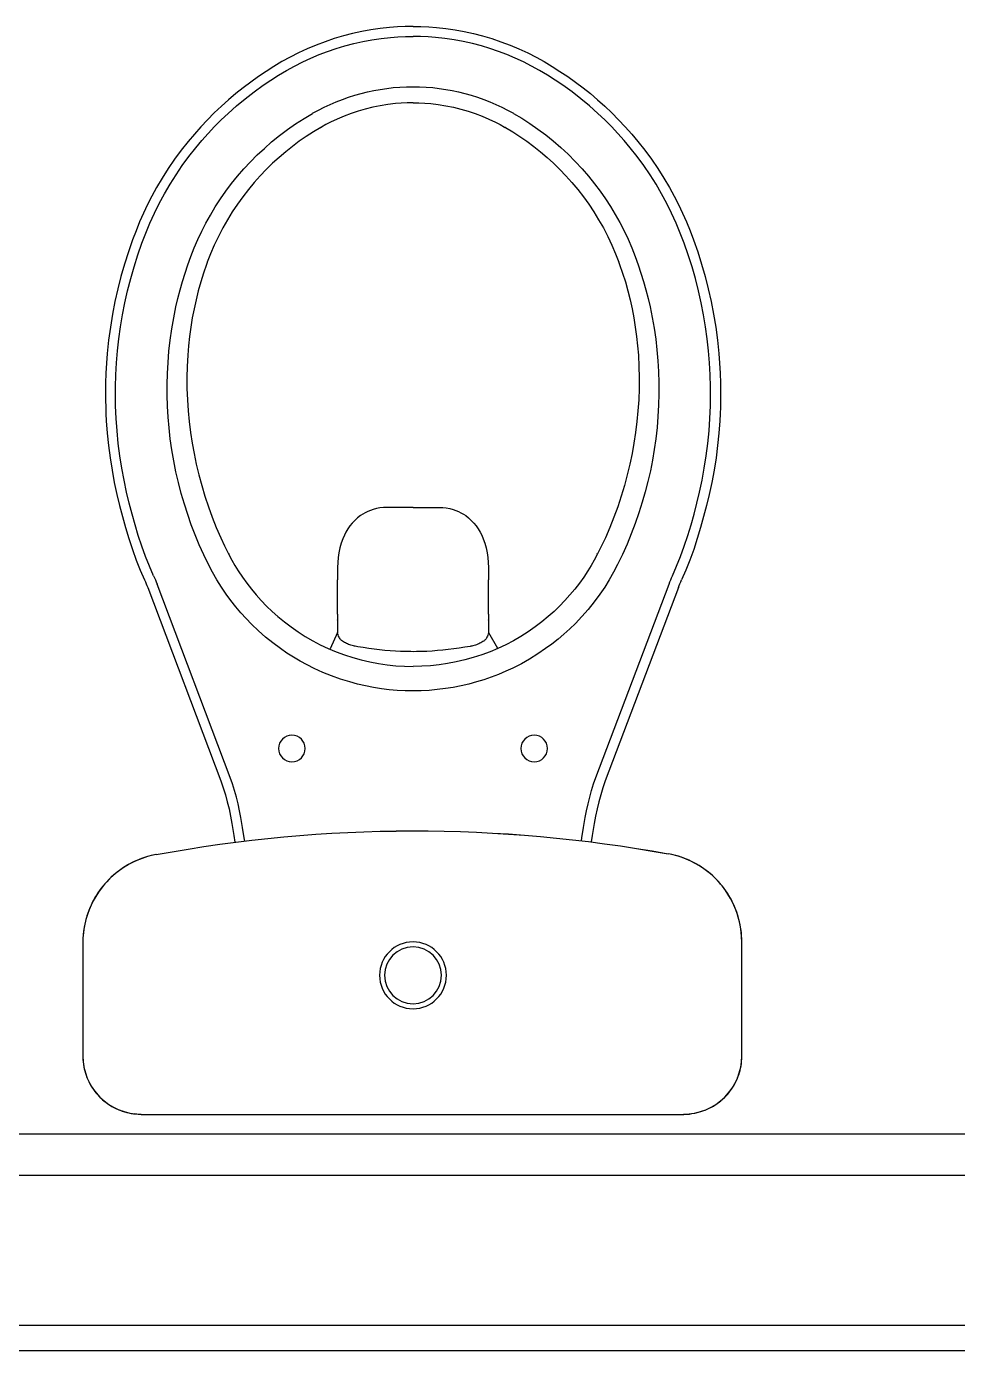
# Model space of a CAD drawing. Header units: millimetres. Extents: x 188.6 to 263.2, y 40.1 to 120.1.
# Drawn here: x 193.027 to 193.585, y 102.799 to 103.593 of the extents above; entities that cross this region are included whole.
import ezdxf

# ---------------------------------------------------------------- set-up
doc = ezdxf.new("R2010")
doc.units = ezdxf.units.MM
doc.layers.add('ARQ', color=8, linetype='Continuous')

# ---------------------------------------------------------------- blocks, each defined once
blk = doc.blocks.new('XREF-TIPO$0$P909+cd00_p-flat-1')
at = {"color": 0}
for p, q in [((0.16202, 0), (-0.16202, 0)), ((0.16202, 0), (0.16202, -0.00033)), ((-0.1633, -0.00035), (-0.1633, -0.00033)), ((0.16196, -0.00033), (0.16196, -0.00035)), ((-0.19817, -0.03522), (-0.19819, -0.03522)), ((-0.19819, -0.10315), (-0.19819, -0.03522)), ((-0.19817, -0.10315), (-0.19817, -0.03522)), ((0.19683, -0.03522), (0.19683, -0.10359)), ((0.19684, -0.03522), (0.19683, -0.03522)), ((0.19684, -0.03522), (0.19684, -0.10359)), ((-0.19817, -0.10315), (-0.19819, -0.10315)), ((0.19684, -0.10359), (0.19683, -0.10359)), ((-0.15417, -0.15604), (-0.15418, -0.15606)), ((0.15267, -0.15654), (0.15266, -0.15652)), ((-0.15929, -0.31622), (-0.11544, -0.20021)), ((-0.10986, -0.20232), (-0.15371, -0.31832)), ((0.10937, -0.20232), (0.15322, -0.31832)), ((0.15879, -0.31622), (0.11495, -0.20021)), ((-0.00025, -0.26914), (-0.00025, -0.26888)), ((-0.04545, -0.28924), (-0.04993, -0.2795)), ((0.04496, -0.28928), (0.05028, -0.27987)), ((-0.04545, -0.29666), (-0.04545, -0.28928)), ((0.04496, -0.29666), (0.04496, -0.28928)), ((-0.04548, -0.2967), (-0.04545, -0.29687)), ((-0.04545, -0.29687), (-0.04545, -0.29666)), ((-0.04545, -0.30023), (-0.04545, -0.29687)), ((-0.04545, -0.30023), (-0.04545, -0.32079)), ((0.04496, -0.29687), (0.04496, -0.29666)), ((0.04499, -0.2967), (0.04496, -0.29687)), ((0.04496, -0.30023), (0.04496, -0.29687)), ((0.04496, -0.30023), (0.04496, -0.32079)), ((-0.04545, -0.32833), (-0.04545, -0.32079)), ((0.04496, -0.32833), (0.04496, -0.32079)), ((0.16108, -0.3201), (0.16111, -0.32009)), ((-0.11087, -0.33642), (-0.11071, -0.3361)), ((-0.1105, -0.33628), (-0.11066, -0.3366)), ((0.11017, -0.3366), (0.11001, -0.33628)), ((0.11038, -0.33642), (0.11022, -0.3361)), ((-0.00025, -0.36434), (-0.01581, -0.36434)), ((-0.00025, -0.36434), (0.01532, -0.36434)), ((-0.12358, -0.51145), (-0.12369, -0.51114)), ((-0.12354, -0.51113), (-0.12342, -0.51144)), ((0.12293, -0.51144), (0.12305, -0.51113)), ((0.12309, -0.51145), (0.1232, -0.51114)), ((-0.05515, -0.59245), (-0.05558, -0.5922)), ((-0.05547, -0.59209), (-0.05504, -0.59233)), ((0.05456, -0.59233), (0.05499, -0.59208)), ((0.05466, -0.59245), (0.05508, -0.5922)), ((-0.00025, -0.607), (-0.00025, -0.60686)), ((-0.00025, -0.60701), (-0.00025, -0.607))]:
    blk.add_line(p, q, dxfattribs=at)
for points in [[(-0.19819, -0.03522, 0), (-0.19818, -0.03446, 0), (-0.19812, -0.03308, 0), (-0.19801, -0.0317, 0), (-0.19785, -0.03033, 0), (-0.19763, -0.02897, 0), (-0.19736, -0.02762, 0), (-0.19703, -0.02628, 0), (-0.19666, -0.02495, 0), (-0.19623, -0.02364, 0), (-0.19575, -0.02235, 0), (-0.19522, -0.02109, 0), (-0.19464, -0.01984, 0), (-0.19401, -0.01862, 0), (-0.19334, -0.01742, 0), (-0.19261, -0.01625, 0), (-0.19185, -0.01511, 0), (-0.19103, -0.01401, 0), (-0.19018, -0.01293, 0), (-0.18928, -0.01189, 0), (-0.18835, -0.01089, 0), (-0.18737, -0.00992, 0), (-0.18636, -0.009, 0), (-0.18531, -0.00811, 0), (-0.18423, -0.00727, 0), (-0.18311, -0.00647, 0), (-0.18197, -0.00571, 0), (-0.18079, -0.005, 0), (-0.17959, -0.00434, 0), (-0.17836, -0.00373, 0), (-0.17711, -0.00316, 0), (-0.17583, -0.00264, 0), (-0.17454, -0.00218, 0), (-0.17323, -0.00176, 0), (-0.1719, -0.0014, 0), (-0.17056, -0.00109, 0), (-0.1692, -0.00083, 0), (-0.16784, -0.00063, 0), (-0.16647, -0.00047, 0), (-0.16509, -0.00038, 0), (-0.16371, -0.00033, 0), (-0.1633, -0.00033, 0)], [(-0.19817, -0.03522, 0), (-0.198, -0.03181, 0), (-0.1975, -0.02843, 0), (-0.19668, -0.02511, 0), (-0.19553, -0.02189, 0), (-0.19407, -0.01879, 0), (-0.19231, -0.01585, 0), (-0.19027, -0.01309, 0), (-0.18797, -0.01055, 0), (-0.18543, -0.00825, 0), (-0.18267, -0.00621, 0), (-0.17973, -0.00445, 0), (-0.17664, -0.00299, 0), (-0.17341, -0.00184, 0), (-0.17009, -0.00102, 0), (-0.16671, -0.00052, 0), (-0.1633, -0.00035, 0)], [(0.16196, -0.00033, 0), (0.16272, -0.00034, 0), (0.1641, -0.0004, 0), (0.16547, -0.00051, 0), (0.16685, -0.00067, 0), (0.16821, -0.00089, 0), (0.16956, -0.00116, 0), (0.1709, -0.00149, 0), (0.17222, -0.00187, 0), (0.17353, -0.00229, 0), (0.17482, -0.00277, 0), (0.17609, -0.0033, 0), (0.17734, -0.00388, 0), (0.17856, -0.00451, 0), (0.17976, -0.00519, 0), (0.18092, -0.00591, 0), (0.18206, -0.00668, 0), (0.18317, -0.00749, 0), (0.18424, -0.00834, 0), (0.18528, -0.00924, 0), (0.18629, -0.01017, 0), (0.18725, -0.01115, 0), (0.18818, -0.01216, 0), (0.18906, -0.01321, 0), (0.18991, -0.01429, 0), (0.19071, -0.01541, 0), (0.19146, -0.01656, 0), (0.19217, -0.01773, 0), (0.19283, -0.01893, 0), (0.19345, -0.02016, 0), (0.19402, -0.02142, 0), (0.19453, -0.02269, 0), (0.195, -0.02398, 0), (0.19541, -0.0253, 0), (0.19578, -0.02662, 0), (0.19609, -0.02797, 0), (0.19635, -0.02932, 0), (0.19655, -0.03068, 0), (0.1967, -0.03206, 0), (0.1968, -0.03343, 0), (0.19684, -0.03481, 0), (0.19684, -0.03522, 0)], [(0.16196, -0.00035, 0), (0.16537, -0.00052, 0), (0.16875, -0.00102, 0), (0.17207, -0.00184, 0), (0.17529, -0.00299, 0), (0.17839, -0.00445, 0), (0.18133, -0.00621, 0), (0.18408, -0.00825, 0), (0.18662, -0.01055, 0), (0.18892, -0.01309, 0), (0.19096, -0.01585, 0), (0.19272, -0.01879, 0), (0.19418, -0.02189, 0), (0.19533, -0.02511, 0), (0.19616, -0.02843, 0), (0.19666, -0.03181, 0), (0.19683, -0.03522, 0)], [(-0.15418, -0.15606, 0), (-0.15439, -0.15602, 0), (-0.15608, -0.15567, 0), (-0.15775, -0.15527, 0), (-0.15941, -0.15482, 0), (-0.16105, -0.15431, 0), (-0.16267, -0.15376, 0), (-0.16426, -0.15316, 0), (-0.16583, -0.15251, 0), (-0.16738, -0.1518, 0), (-0.16892, -0.15105, 0), (-0.17044, -0.15024, 0), (-0.17193, -0.14939, 0), (-0.17339, -0.14849, 0), (-0.17481, -0.14755, 0), (-0.1762, -0.14657, 0), (-0.17755, -0.14555, 0), (-0.17887, -0.14448, 0), (-0.18017, -0.14336, 0), (-0.18142, -0.14221, 0), (-0.18264, -0.14102, 0), (-0.18383, -0.13978, 0), (-0.18497, -0.13851, 0), (-0.18607, -0.13721, 0), (-0.18713, -0.13587, 0), (-0.18814, -0.1345, 0), (-0.18911, -0.1331, 0), (-0.19003, -0.13167, 0), (-0.19091, -0.13022, 0), (-0.19174, -0.12874, 0), (-0.19253, -0.12722, 0), (-0.19326, -0.12568, 0), (-0.19396, -0.12411, 0), (-0.19459, -0.12253, 0), (-0.19518, -0.12093, 0), (-0.19572, -0.11931, 0), (-0.1962, -0.11766, 0), (-0.19664, -0.11601, 0), (-0.19702, -0.11434, 0), (-0.19735, -0.11267, 0), (-0.19762, -0.11098, 0), (-0.19784, -0.1093, 0), (-0.198, -0.1076, 0), (-0.19812, -0.10588, 0), (-0.19818, -0.10416, 0), (-0.19819, -0.10315, 0)], [(-0.15417, -0.15604, 0), (-0.15713, -0.15541, 0), (-0.16005, -0.1546, 0), (-0.16293, -0.15364, 0), (-0.16574, -0.15251, 0), (-0.16849, -0.15124, 0), (-0.17115, -0.14981, 0), (-0.17373, -0.14824, 0), (-0.17622, -0.14651, 0), (-0.17862, -0.14464, 0), (-0.18091, -0.14265, 0), (-0.18308, -0.14053, 0), (-0.18512, -0.1383, 0), (-0.18701, -0.13597, 0), (-0.18879, -0.13352, 0), (-0.19042, -0.13098, 0), (-0.19191, -0.12835, 0), (-0.19325, -0.12565, 0), (-0.19443, -0.12288, 0), (-0.19545, -0.12005, 0), (-0.19631, -0.11716, 0), (-0.19702, -0.11422, 0), (-0.19755, -0.11125, 0), (-0.19793, -0.10826, 0), (-0.19813, -0.10526, 0), (-0.19817, -0.10315, 0)], [(0.19683, -0.10359, 0), (0.19674, -0.10661, 0), (0.19648, -0.10963, 0), (0.19606, -0.11264, 0), (0.19546, -0.11561, 0), (0.19471, -0.11855, 0), (0.19379, -0.12142, 0), (0.19271, -0.12425, 0), (0.19147, -0.12701, 0), (0.19007, -0.12971, 0), (0.18853, -0.13232, 0), (0.18684, -0.13484, 0), (0.18502, -0.13725, 0), (0.18307, -0.13954, 0), (0.18099, -0.14173, 0), (0.17879, -0.1438, 0), (0.17647, -0.14574, 0), (0.17406, -0.14755, 0), (0.17155, -0.14922, 0), (0.16895, -0.15074, 0), (0.16627, -0.15211, 0), (0.16351, -0.15334, 0), (0.16069, -0.15441, 0), (0.15781, -0.15532, 0), (0.1549, -0.15607, 0), (0.15266, -0.15652, 0)], [(0.19684, -0.10359, 0), (0.19684, -0.1038, 0), (0.19681, -0.10551, 0), (0.19672, -0.10723, 0), (0.19658, -0.10895, 0), (0.19638, -0.11065, 0), (0.19613, -0.11234, 0), (0.19583, -0.11402, 0), (0.19547, -0.11568, 0), (0.19507, -0.11734, 0), (0.1946, -0.11899, 0), (0.19409, -0.12062, 0), (0.19352, -0.12225, 0), (0.1929, -0.12385, 0), (0.19224, -0.12542, 0), (0.19153, -0.12696, 0), (0.19077, -0.12847, 0), (0.18996, -0.12997, 0), (0.1891, -0.13145, 0), (0.1882, -0.13289, 0), (0.18725, -0.13431, 0), (0.18625, -0.1357, 0), (0.18521, -0.13705, 0), (0.18413, -0.13838, 0), (0.183, -0.13966, 0), (0.18184, -0.14091, 0), (0.18064, -0.14212, 0), (0.17941, -0.14328, 0), (0.17814, -0.14441, 0), (0.17683, -0.1455, 0), (0.17549, -0.14654, 0), (0.1741, -0.14755, 0), (0.17268, -0.14852, 0), (0.17125, -0.14943, 0), (0.16978, -0.1503, 0), (0.16829, -0.15112, 0), (0.16676, -0.1519, 0), (0.16521, -0.15263, 0), (0.16364, -0.15331, 0), (0.16205, -0.15394, 0), (0.16045, -0.15451, 0), (0.15883, -0.15504, 0), (0.15719, -0.15551, 0), (0.15552, -0.15593, 0), (0.15384, -0.15631, 0), (0.15267, -0.15654, 0)], [(-0.11544, -0.20021, 0), (-0.11544, -0.20021, 0), (-0.11399, -0.19611, 0), (-0.11271, -0.19194, 0), (-0.11159, -0.18773, 0), (-0.11057, -0.1834, 0), (-0.10968, -0.17905, 0), (-0.10887, -0.17468, 0), (-0.10768, -0.16744, 0), (-0.10706, -0.1634, 0)], [(-0.10114, -0.16414, 0), (-0.10144, -0.16611, 0), (-0.10241, -0.17221, 0), (-0.10347, -0.1783, 0), (-0.10426, -0.18236, 0), (-0.10514, -0.1864, 0), (-0.10612, -0.19041, 0), (-0.10723, -0.19443, 0), (-0.10847, -0.1984, 0), (-0.10986, -0.20232, 0)], [(0.10068, -0.16434, 0), (0.10095, -0.16611, 0), (0.10192, -0.17221, 0), (0.10298, -0.1783, 0), (0.10377, -0.18236, 0), (0.10465, -0.1864, 0), (0.10563, -0.19041, 0), (0.10674, -0.19443, 0), (0.10798, -0.1984, 0), (0.10937, -0.20232, 0)], [(0.11495, -0.20021, 0), (0.11495, -0.20021, 0), (0.1135, -0.19611, 0), (0.11222, -0.19194, 0), (0.1111, -0.18773, 0), (0.11008, -0.1834, 0), (0.10919, -0.17905, 0), (0.10838, -0.17468, 0), (0.10719, -0.16744, 0), (0.1066, -0.1636, 0)], [(-0.00025, -0.2542, 0), (-0.00501, -0.25428, 0), (-0.00977, -0.25453, 0), (-0.01451, -0.25495, 0), (-0.01924, -0.25552, 0), (-0.02404, -0.25628, 0), (-0.02881, -0.25721, 0), (-0.03355, -0.25831, 0), (-0.03824, -0.25957, 0), (-0.04368, -0.26126, 0), (-0.04904, -0.26318, 0), (-0.05433, -0.26532, 0), (-0.05951, -0.26767, 0), (-0.0637, -0.26977, 0), (-0.06782, -0.27202, 0), (-0.07187, -0.2744, 0), (-0.07583, -0.27692, 0), (-0.07969, -0.27957, 0), (-0.08426, -0.28297, 0), (-0.08869, -0.28655, 0), (-0.09297, -0.29032, 0), (-0.09708, -0.29426, 0), (-0.10035, -0.29763, 0), (-0.10349, -0.30111, 0), (-0.10652, -0.3047, 0), (-0.10942, -0.30838, 0), (-0.11219, -0.31217, 0), (-0.11511, -0.31647, 0), (-0.11787, -0.32089, 0), (-0.12046, -0.32541, 0), (-0.12288, -0.33003, 0)], [(0.12239, -0.33003, 0), (0.11997, -0.32541, 0), (0.11738, -0.32089, 0), (0.11462, -0.31647, 0), (0.1117, -0.31217, 0), (0.10832, -0.30758, 0), (0.10474, -0.30314, 0), (0.10099, -0.29886, 0), (0.09706, -0.29473, 0), (0.0937, -0.29146, 0), (0.09023, -0.2883, 0), (0.08665, -0.28527, 0), (0.08297, -0.28235, 0), (0.0792, -0.27957, 0), (0.07449, -0.27637, 0), (0.06965, -0.27336, 0), (0.06469, -0.27056, 0), (0.05962, -0.26796, 0), (0.05537, -0.26599, 0), (0.05105, -0.26416, 0), (0.04666, -0.26248, 0), (0.04223, -0.26095, 0), (0.03775, -0.25957, 0), (0.03315, -0.25833, 0), (0.02851, -0.25725, 0), (0.02383, -0.25633, 0), (0.01913, -0.25558, 0), (0.01431, -0.25498, 0), (0.00947, -0.25455, 0), (0.00461, -0.25429, 0), (-0.00025, -0.2542, 0)], [(-0.11071, -0.3361, 0), (-0.11071, -0.3361, 0), (-0.10891, -0.33274, 0), (-0.10702, -0.32943, 0), (-0.10502, -0.32619, 0), (-0.10254, -0.32245, 0), (-0.09993, -0.3188, 0), (-0.09718, -0.31525, 0), (-0.09431, -0.31181, 0), (-0.09125, -0.30839, 0), (-0.08806, -0.3051, 0), (-0.08475, -0.30192, 0), (-0.08133, -0.29887, 0), (-0.0774, -0.29564, 0), (-0.07335, -0.29257, 0), (-0.06917, -0.28967, 0), (-0.06488, -0.28695, 0), (-0.06041, -0.28436, 0), (-0.05584, -0.28196, 0), (-0.05116, -0.27976, 0), (-0.04641, -0.27774, 0), (-0.04143, -0.27588, 0), (-0.03637, -0.27423, 0), (-0.03125, -0.2728, 0), (-0.02607, -0.27159, 0), (-0.02096, -0.27062, 0), (-0.01582, -0.26986, 0), (-0.01064, -0.26932, 0), (-0.00544, -0.26899, 0), (-0.00025, -0.26888, 0)], [(0.11022, -0.3361, 0), (0.11022, -0.3361, 0), (0.10842, -0.33274, 0), (0.10653, -0.32943, 0), (0.10453, -0.32619, 0), (0.10205, -0.32245, 0), (0.09944, -0.3188, 0), (0.09669, -0.31525, 0), (0.09382, -0.31181, 0), (0.09076, -0.30839, 0), (0.08757, -0.3051, 0), (0.08426, -0.30192, 0), (0.08084, -0.29887, 0), (0.07691, -0.29564, 0), (0.07286, -0.29257, 0), (0.06868, -0.28967, 0), (0.06439, -0.28695, 0), (0.05992, -0.28436, 0), (0.05534, -0.28196, 0), (0.05067, -0.27976, 0), (0.04591, -0.27774, 0), (0.04094, -0.27588, 0), (0.03588, -0.27423, 0), (0.03076, -0.2728, 0), (0.02558, -0.27159, 0), (0.02047, -0.27062, 0), (0.01532, -0.26986, 0), (0.01015, -0.26932, 0), (0.00495, -0.26899, 0), (-0.00025, -0.26888, 0)], [(-0.00025, -0.27776, 0), (-0.00158, -0.27777, 0), (-0.00456, -0.27782, 0), (-0.00775, -0.27793, 0), (-0.01085, -0.27808, 0), (-0.01398, -0.2783, 0), (-0.01714, -0.27856, 0), (-0.02034, -0.27889, 0), (-0.02356, -0.27927, 0), (-0.0268, -0.2797, 0), (-0.03006, -0.28019, 0), (-0.03332, -0.28074, 0), (-0.03493, -0.28103, 0)], [(0.03444, -0.28103, 0), (0.03403, -0.28095, 0), (0.03072, -0.28038, 0), (0.02742, -0.27986, 0), (0.02414, -0.2794, 0), (0.02087, -0.279, 0), (0.01762, -0.27866, 0), (0.01439, -0.27837, 0), (0.01118, -0.27813, 0), (0.008, -0.27796, 0), (0.00486, -0.27784, 0), (0.00174, -0.27778, 0), (-0.00024, -0.27776, 0)], [(-0.04296, -0.28437, 0), (-0.04305, -0.28444, 0), (-0.04339, -0.28475, 0), (-0.04372, -0.28511, 0), (-0.04403, -0.28552, 0), (-0.04433, -0.286, 0), (-0.04461, -0.28653, 0), (-0.04487, -0.28714, 0), (-0.04509, -0.28779, 0), (-0.04529, -0.28849, 0), (-0.04545, -0.28924, 0), (-0.04545, -0.28928, 0)], [(-0.03493, -0.28103, 0), (-0.0353, -0.28111, 0), (-0.03601, -0.28126, 0), (-0.03673, -0.28145, 0), (-0.03745, -0.28166, 0), (-0.03815, -0.28189, 0), (-0.03884, -0.28214, 0), (-0.0395, -0.28241, 0), (-0.04013, -0.2827, 0), (-0.04075, -0.283, 0), (-0.04135, -0.28333, 0), (-0.04192, -0.28367, 0), (-0.04246, -0.28402, 0), (-0.04295, -0.28437, 0)], [(0.04246, -0.28437, 0), (0.04217, -0.28415, 0), (0.04164, -0.2838, 0), (0.04107, -0.28345, 0), (0.04047, -0.28311, 0), (0.03984, -0.28279, 0), (0.03919, -0.28249, 0), (0.03851, -0.2822, 0), (0.03783, -0.28195, 0), (0.03713, -0.28171, 0), (0.03641, -0.28149, 0), (0.03568, -0.2813, 0), (0.03494, -0.28113, 0), (0.03444, -0.28103, 0)], [(0.04496, -0.28928, 0), (0.0448, -0.2885, 0), (0.04459, -0.28775, 0), (0.04435, -0.28707, 0), (0.04408, -0.28646, 0), (0.04378, -0.2859, 0), (0.04349, -0.28544, 0), (0.04315, -0.28502, 0), (0.04282, -0.28466, 0), (0.04248, -0.28438, 0), (0.04247, -0.28437, 0)], [(-0.04548, -0.2967, 0), (-0.04545, -0.29666, 0)], [(0.04499, -0.2967, 0), (0.04496, -0.29666, 0)], [(-0.17774, -0.37201, 0), (-0.17774, -0.37201, 0), (-0.17616, -0.36537, 0), (-0.17445, -0.35876, 0), (-0.17261, -0.35219, 0), (-0.17062, -0.34563, 0), (-0.16846, -0.33912, 0), (-0.16613, -0.33267, 0), (-0.16377, -0.32671, 0), (-0.16122, -0.32081, 0)], [(-0.15576, -0.32328, 0), (-0.15824, -0.329, 0), (-0.16054, -0.3348, 0), (-0.16282, -0.34108, 0), (-0.16493, -0.34743, 0), (-0.16687, -0.35383, 0), (-0.16869, -0.3603, 0), (-0.17037, -0.36681, 0), (-0.17193, -0.37335, 0)], [(0.15527, -0.32328, 0), (0.15775, -0.329, 0), (0.16005, -0.3348, 0), (0.16233, -0.34108, 0), (0.16443, -0.34743, 0), (0.16638, -0.35383, 0), (0.1682, -0.3603, 0), (0.16988, -0.36681, 0), (0.17144, -0.37335, 0)], [(0.17725, -0.37201, 0), (0.17725, -0.37201, 0), (0.17567, -0.36537, 0), (0.17396, -0.35876, 0), (0.17212, -0.35219, 0), (0.17013, -0.34563, 0), (0.16797, -0.33912, 0), (0.16564, -0.33267, 0), (0.16328, -0.32671, 0), (0.16073, -0.32081, 0)], [(-0.12288, -0.33003, 0), (-0.1257, -0.33589, 0), (-0.12836, -0.34183, 0), (-0.13086, -0.34785, 0), (-0.13319, -0.35393, 0), (-0.13534, -0.36008, 0), (-0.13733, -0.36627, 0), (-0.13919, -0.37271, 0), (-0.14088, -0.37919, 0), (-0.14238, -0.38572, 0), (-0.14369, -0.3923, 0), (-0.14482, -0.3989, 0), (-0.14576, -0.40553, 0), (-0.14649, -0.41201, 0), (-0.14705, -0.41852, 0), (-0.14742, -0.42503, 0), (-0.14762, -0.43156, 0), (-0.14763, -0.43809, 0), (-0.14746, -0.44461, 0), (-0.1471, -0.45131, 0), (-0.14654, -0.45801, 0), (-0.14578, -0.46469, 0), (-0.14483, -0.47135, 0), (-0.14369, -0.47797, 0), (-0.14235, -0.48455, 0), (-0.14117, -0.48966, 0), (-0.13986, -0.49474, 0), (-0.13844, -0.49979, 0), (-0.1369, -0.50483, 0), (-0.13523, -0.50983, 0), (-0.13345, -0.51479, 0)], [(-0.0318, -0.35935, 0), (-0.03354, -0.358, 0), (-0.03518, -0.35651, 0), (-0.03667, -0.35492, 0), (-0.03806, -0.35319, 0), (-0.0393, -0.3514, 0), (-0.04045, -0.34949, 0), (-0.04143, -0.34756, 0), (-0.04233, -0.34553, 0), (-0.04331, -0.34281, 0), (-0.0441, -0.33999, 0), (-0.04471, -0.33708, 0), (-0.04512, -0.33422, 0), (-0.04537, -0.33131, 0), (-0.04545, -0.32833, 0)], [(0.03131, -0.35935, 0), (0.03305, -0.358, 0), (0.03469, -0.35651, 0), (0.03618, -0.35492, 0), (0.03757, -0.35319, 0), (0.03881, -0.3514, 0), (0.03996, -0.34949, 0), (0.04094, -0.34756, 0), (0.04183, -0.34553, 0), (0.04282, -0.34281, 0), (0.04361, -0.33999, 0), (0.04422, -0.33708, 0), (0.04463, -0.33422, 0), (0.04488, -0.33131, 0), (0.04496, -0.32833, 0)], [(0.13296, -0.51479, 0), (0.13473, -0.50985, 0), (0.13639, -0.50488, 0), (0.13793, -0.49987, 0), (0.13936, -0.49479, 0), (0.14067, -0.48969, 0), (0.14186, -0.48455, 0), (0.14316, -0.47816, 0), (0.14428, -0.47174, 0), (0.14522, -0.46527, 0), (0.14597, -0.45879, 0), (0.14654, -0.45229, 0), (0.14692, -0.44578, 0), (0.14713, -0.43907, 0), (0.14714, -0.43234, 0), (0.14696, -0.42562, 0), (0.14658, -0.41891, 0), (0.14602, -0.41221, 0), (0.14527, -0.40553, 0), (0.14436, -0.39909, 0), (0.14327, -0.39267, 0), (0.142, -0.38628, 0), (0.14056, -0.37992, 0), (0.13895, -0.37361, 0), (0.13717, -0.36735, 0), (0.13515, -0.36097, 0), (0.13295, -0.35464, 0), (0.13058, -0.34837, 0), (0.12802, -0.34218, 0), (0.12529, -0.33606, 0), (0.12239, -0.33003, 0)], [(-0.12369, -0.51114, 0), (-0.12369, -0.51114, 0), (-0.12408, -0.51008, 0), (-0.12587, -0.50486, 0), (-0.12751, -0.49958, 0), (-0.12899, -0.49425, 0), (-0.13033, -0.48889, 0), (-0.13152, -0.48349, 0), (-0.13258, -0.47795, 0), (-0.13348, -0.47239, 0), (-0.13424, -0.4668, 0), (-0.13485, -0.46119, 0), (-0.1353, -0.45558, 0), (-0.13565, -0.44891, 0), (-0.1358, -0.44223, 0), (-0.13575, -0.43555, 0), (-0.1355, -0.42887, 0), (-0.13505, -0.42221, 0), (-0.13444, -0.41576, 0), (-0.13364, -0.40933, 0), (-0.13266, -0.40292, 0), (-0.1315, -0.39654, 0), (-0.13017, -0.3902, 0), (-0.12866, -0.3839, 0), (-0.12693, -0.37746, 0), (-0.12502, -0.37107, 0), (-0.12292, -0.36473, 0), (-0.12064, -0.35846, 0), (-0.11817, -0.35226, 0), (-0.11553, -0.34614, 0), (-0.11326, -0.34125, 0), (-0.11087, -0.33642, 0)], [(-0.11087, -0.33642, 0), (-0.11076, -0.3365, 0), (-0.11069, -0.33655, 0), (-0.11066, -0.33659, 0), (-0.11066, -0.33659, 0)], [(-0.1105, -0.33628, 0), (-0.1105, -0.33627, 0), (-0.11053, -0.33623, 0), (-0.1106, -0.33618, 0), (-0.11071, -0.3361, 0)], [(0.11001, -0.33628, 0), (0.11001, -0.33627, 0), (0.11004, -0.33623, 0), (0.11011, -0.33618, 0), (0.11022, -0.3361, 0)], [(0.11038, -0.33642, 0), (0.11027, -0.3365, 0), (0.1102, -0.33655, 0), (0.11017, -0.33659, 0), (0.11017, -0.3366, 0)], [(0.1232, -0.51114, 0), (0.1232, -0.51114, 0), (0.12359, -0.51008, 0), (0.12538, -0.50486, 0), (0.12702, -0.49958, 0), (0.1285, -0.49425, 0), (0.12984, -0.48889, 0), (0.13103, -0.48349, 0), (0.13209, -0.47795, 0), (0.13299, -0.47239, 0), (0.13375, -0.4668, 0), (0.13435, -0.46119, 0), (0.13481, -0.45558, 0), (0.13516, -0.44891, 0), (0.13531, -0.44223, 0), (0.13526, -0.43555, 0), (0.13501, -0.42887, 0), (0.13456, -0.42221, 0), (0.13395, -0.41576, 0), (0.13315, -0.40933, 0), (0.13217, -0.40292, 0), (0.13101, -0.39654, 0), (0.12968, -0.3902, 0), (0.12817, -0.3839, 0), (0.12644, -0.37746, 0), (0.12453, -0.37107, 0), (0.12243, -0.36473, 0), (0.12014, -0.35846, 0), (0.11768, -0.35226, 0), (0.11504, -0.34614, 0), (0.11277, -0.34125, 0), (0.11038, -0.33642, 0)], [(-0.01581, -0.36434, 0), (-0.01801, -0.36426, 0), (-0.02015, -0.36402, 0), (-0.02221, -0.36363, 0), (-0.0242, -0.3631, 0), (-0.02583, -0.36254, 0), (-0.02741, -0.36188, 0), (-0.02893, -0.36113, 0), (-0.0304, -0.36028, 0), (-0.0318, -0.35935, 0)], [(0.01532, -0.36434, 0), (0.01752, -0.36426, 0), (0.01965, -0.36402, 0), (0.02172, -0.36363, 0), (0.02371, -0.3631, 0), (0.02534, -0.36254, 0), (0.02692, -0.36188, 0), (0.02844, -0.36113, 0), (0.02991, -0.36028, 0), (0.03131, -0.35935, 0)], [(-0.18459, -0.4328, 0), (-0.18459, -0.4328, 0), (-0.18457, -0.42866, 0), (-0.18448, -0.42452, 0), (-0.18433, -0.42038, 0), (-0.18411, -0.41624, 0), (-0.18356, -0.40883, 0), (-0.18281, -0.40144, 0), (-0.18186, -0.39407, 0), (-0.18069, -0.38668, 0), (-0.17932, -0.37932, 0), (-0.17774, -0.37201, 0)], [(0.1841, -0.4328, 0), (0.1841, -0.4328, 0), (0.18408, -0.42866, 0), (0.18399, -0.42452, 0), (0.18384, -0.42038, 0), (0.18362, -0.41624, 0), (0.18307, -0.40883, 0), (0.18232, -0.40144, 0), (0.18137, -0.39407, 0), (0.1802, -0.38668, 0), (0.17883, -0.37932, 0), (0.17725, -0.37201, 0)], [(-0.17193, -0.37335, 0), (-0.1735, -0.38061, 0), (-0.17485, -0.38792, 0), (-0.17601, -0.39529, 0), (-0.17695, -0.40268, 0), (-0.17769, -0.41017, 0), (-0.17822, -0.41768, 0), (-0.17853, -0.42523, 0), (-0.17863, -0.43279, 0)], [(0.17144, -0.37335, 0), (0.17301, -0.38061, 0), (0.17436, -0.38792, 0), (0.17552, -0.39529, 0), (0.17646, -0.40268, 0), (0.1772, -0.41017, 0), (0.17773, -0.41768, 0), (0.17804, -0.42523, 0), (0.17813, -0.43279, 0)], [(-0.00025, -0.65278, 0), (-0.00495, -0.65269, 0), (-0.00964, -0.65248, 0), (-0.01433, -0.65212, 0), (-0.01991, -0.65151, 0), (-0.02546, -0.6507, 0), (-0.03098, -0.6497, 0), (-0.03647, -0.6485, 0), (-0.0419, -0.64711, 0), (-0.04746, -0.64547, 0), (-0.05296, -0.64362, 0), (-0.05839, -0.64157, 0), (-0.06374, -0.63933, 0), (-0.06899, -0.63689, 0), (-0.07395, -0.63437, 0), (-0.07883, -0.63168, 0), (-0.08362, -0.62884, 0), (-0.08833, -0.62587, 0), (-0.09295, -0.62276, 0), (-0.09758, -0.61947, 0), (-0.10212, -0.61604, 0), (-0.10657, -0.61249, 0), (-0.11091, -0.60881, 0), (-0.11514, -0.60502, 0), (-0.11937, -0.601, 0), (-0.12348, -0.59687, 0), (-0.12748, -0.59261, 0), (-0.13135, -0.58825, 0), (-0.13509, -0.58377, 0), (-0.13922, -0.5785, 0), (-0.14319, -0.57309, 0), (-0.14698, -0.56755, 0), (-0.15057, -0.56189, 0), (-0.15398, -0.55612, 0), (-0.15673, -0.55108, 0), (-0.15935, -0.54595, 0), (-0.16181, -0.54076, 0), (-0.16414, -0.5355, 0), (-0.16632, -0.53018, 0), (-0.16837, -0.52481, 0), (-0.17091, -0.51754, 0), (-0.17323, -0.51019, 0), (-0.17534, -0.50278, 0), (-0.17723, -0.49531, 0), (-0.17891, -0.48779, 0), (-0.18038, -0.48023, 0), (-0.18166, -0.47242, 0), (-0.18271, -0.46458, 0), (-0.18353, -0.4567, 0), (-0.18399, -0.45074, 0), (-0.18431, -0.44476, 0), (-0.18451, -0.43878, 0), (-0.18459, -0.4328, 0)], [(-0.17863, -0.43279, 0), (-0.1786, -0.43666, 0), (-0.1784, -0.44388, 0), (-0.178, -0.45109, 0), (-0.17739, -0.45829, 0), (-0.17659, -0.46548, 0), (-0.1756, -0.47264, 0), (-0.1744, -0.47976, 0), (-0.17298, -0.48705, 0), (-0.17135, -0.4943, 0), (-0.16951, -0.50151, 0), (-0.16747, -0.50866, 0), (-0.16523, -0.51575, 0), (-0.16278, -0.52276, 0), (-0.16045, -0.52884, 0), (-0.15793, -0.53485, 0), (-0.15523, -0.54078, 0), (-0.15234, -0.54662, 0), (-0.14926, -0.55236, 0), (-0.14589, -0.55814, 0), (-0.14231, -0.5638, 0), (-0.13855, -0.56935, 0), (-0.1346, -0.57475, 0), (-0.13047, -0.58002, 0), (-0.12684, -0.58436, 0), (-0.12308, -0.5886, 0), (-0.1192, -0.59273, 0), (-0.11521, -0.59675, 0), (-0.11111, -0.60065, 0), (-0.10607, -0.60513, 0), (-0.10088, -0.60945, 0), (-0.09554, -0.61358, 0), (-0.09007, -0.61753, 0), (-0.08551, -0.62061, 0), (-0.08086, -0.62357, 0), (-0.07612, -0.62639, 0), (-0.0713, -0.62905, 0), (-0.0664, -0.63155, 0), (-0.0615, -0.63382, 0), (-0.05652, -0.63592, 0), (-0.05147, -0.63785, 0), (-0.04636, -0.63959, 0), (-0.04119, -0.64115, 0), (-0.0358, -0.64256, 0), (-0.03035, -0.64378, 0), (-0.02486, -0.64479, 0), (-0.01933, -0.64561, 0), (-0.01379, -0.64622, 0), (-0.00928, -0.64656, 0), (-0.00477, -0.64677, 0), (-0.00025, -0.64685, 0)], [(0.17813, -0.43279, 0), (0.17811, -0.43666, 0), (0.17791, -0.44388, 0), (0.17751, -0.45109, 0), (0.1769, -0.45829, 0), (0.1761, -0.46548, 0), (0.1751, -0.47264, 0), (0.17391, -0.47976, 0), (0.17249, -0.48705, 0), (0.17086, -0.4943, 0), (0.16902, -0.50151, 0), (0.16698, -0.50866, 0), (0.16474, -0.51575, 0), (0.16229, -0.52276, 0), (0.15996, -0.52884, 0), (0.15744, -0.53485, 0), (0.15474, -0.54078, 0), (0.15185, -0.54662, 0), (0.14877, -0.55236, 0), (0.1454, -0.55814, 0), (0.14182, -0.5638, 0), (0.13806, -0.56935, 0), (0.13411, -0.57475, 0), (0.12998, -0.58002, 0), (0.12635, -0.58436, 0), (0.12259, -0.5886, 0), (0.11871, -0.59273, 0), (0.11472, -0.59675, 0), (0.11062, -0.60065, 0), (0.10558, -0.60513, 0), (0.10039, -0.60945, 0), (0.09505, -0.61358, 0), (0.08958, -0.61753, 0), (0.08502, -0.62061, 0), (0.08037, -0.62357, 0), (0.07563, -0.62639, 0), (0.07081, -0.62905, 0), (0.0659, -0.63155, 0), (0.06101, -0.63382, 0), (0.05603, -0.63592, 0), (0.05098, -0.63785, 0), (0.04587, -0.63959, 0), (0.0407, -0.64115, 0), (0.03531, -0.64256, 0), (0.02986, -0.64378, 0), (0.02437, -0.64479, 0), (0.01884, -0.64561, 0), (0.0133, -0.64622, 0), (0.00879, -0.64656, 0), (0.00427, -0.64677, 0), (-0.00025, -0.64685, 0)], [(-0.00025, -0.65278, 0), (0.00446, -0.65269, 0), (0.00915, -0.65248, 0), (0.01384, -0.65212, 0), (0.01941, -0.65151, 0), (0.02497, -0.6507, 0), (0.03049, -0.6497, 0), (0.03598, -0.6485, 0), (0.04141, -0.64711, 0), (0.04697, -0.64547, 0), (0.05247, -0.64362, 0), (0.0579, -0.64157, 0), (0.06325, -0.63933, 0), (0.0685, -0.63689, 0), (0.07346, -0.63437, 0), (0.07834, -0.63168, 0), (0.08313, -0.62884, 0), (0.08784, -0.62587, 0), (0.09246, -0.62276, 0), (0.09709, -0.61947, 0), (0.10163, -0.61604, 0), (0.10607, -0.61249, 0), (0.11042, -0.60881, 0), (0.11465, -0.60502, 0), (0.11888, -0.601, 0), (0.12299, -0.59687, 0), (0.12698, -0.59261, 0), (0.13085, -0.58825, 0), (0.13459, -0.58377, 0), (0.13873, -0.5785, 0), (0.1427, -0.57309, 0), (0.14648, -0.56755, 0), (0.15008, -0.56189, 0), (0.15348, -0.55612, 0), (0.15624, -0.55108, 0), (0.15885, -0.54595, 0), (0.16132, -0.54076, 0), (0.16365, -0.5355, 0), (0.16583, -0.53018, 0), (0.16788, -0.52481, 0), (0.17042, -0.51754, 0), (0.17274, -0.51019, 0), (0.17485, -0.50278, 0), (0.17674, -0.49531, 0), (0.17842, -0.48779, 0), (0.17989, -0.48023, 0), (0.18117, -0.47242, 0), (0.18222, -0.46458, 0), (0.18304, -0.4567, 0), (0.1835, -0.45074, 0), (0.18382, -0.44476, 0), (0.18402, -0.43878, 0), (0.1841, -0.4328, 0)], [(-0.13345, -0.51479, 0), (-0.13143, -0.51991, 0), (-0.12925, -0.52498, 0), (-0.12689, -0.52996, 0), (-0.12438, -0.53487, 0), (-0.1217, -0.53968, 0), (-0.11878, -0.54454, 0), (-0.11569, -0.5493, 0), (-0.11245, -0.55396, 0), (-0.10904, -0.5585, 0), (-0.10549, -0.56291, 0), (-0.10169, -0.56731, 0), (-0.09773, -0.57158, 0), (-0.09363, -0.5757, 0), (-0.08938, -0.57968, 0), (-0.085, -0.5835, 0), (-0.08034, -0.58729, 0), (-0.07555, -0.5909, 0), (-0.07062, -0.59434, 0), (-0.06557, -0.59761, 0), (-0.06042, -0.60068, 0)], [(-0.12369, -0.51114, 0), (-0.12355, -0.51112, 0), (-0.12353, -0.51113, 0)], [(-0.12358, -0.51145, 0), (-0.12349, -0.51143, 0), (-0.12344, -0.51143, 0), (-0.12342, -0.51144, 0)], [(-0.05558, -0.5922, 0), (-0.05558, -0.5922, 0), (-0.05997, -0.58958, 0), (-0.06427, -0.5868, 0), (-0.06848, -0.58389, 0), (-0.07259, -0.58083, 0), (-0.07659, -0.57765, 0), (-0.0806, -0.57424, 0), (-0.08449, -0.57069, 0), (-0.08826, -0.56701, 0), (-0.0919, -0.5632, 0), (-0.09541, -0.55928, 0), (-0.09894, -0.55504, 0), (-0.10232, -0.55067, 0), (-0.10554, -0.54618, 0), (-0.1086, -0.54159, 0), (-0.1115, -0.53689, 0), (-0.11432, -0.53191, 0), (-0.11696, -0.52682, 0), (-0.11942, -0.52164, 0), (-0.12167, -0.51637, 0), (-0.12358, -0.51145, 0)], [(0.05508, -0.5922, 0), (0.05508, -0.5922, 0), (0.05947, -0.58958, 0), (0.06378, -0.5868, 0), (0.06799, -0.58389, 0), (0.0721, -0.58083, 0), (0.0761, -0.57765, 0), (0.08011, -0.57424, 0), (0.084, -0.57069, 0), (0.08777, -0.56701, 0), (0.09141, -0.5632, 0), (0.09492, -0.55928, 0), (0.09845, -0.55504, 0), (0.10183, -0.55067, 0), (0.10505, -0.54618, 0), (0.10811, -0.54159, 0), (0.11101, -0.53689, 0), (0.11383, -0.53191, 0), (0.11647, -0.52682, 0), (0.11893, -0.52164, 0), (0.12118, -0.51637, 0), (0.12309, -0.51145, 0)], [(0.05993, -0.60068, 0), (0.06492, -0.5977, 0), (0.06982, -0.59456, 0), (0.0746, -0.59124, 0), (0.07926, -0.58775, 0), (0.08379, -0.58411, 0), (0.08833, -0.58019, 0), (0.09273, -0.5761, 0), (0.09698, -0.57185, 0), (0.10107, -0.56745, 0), (0.105, -0.56291, 0), (0.10857, -0.55847, 0), (0.11199, -0.55391, 0), (0.11515, -0.54939, 0), (0.11815, -0.54476, 0), (0.121, -0.54004, 0), (0.12369, -0.53523, 0), (0.12627, -0.53024, 0), (0.12867, -0.52517, 0), (0.1309, -0.52001, 0), (0.13296, -0.51479, 0)], [(0.12309, -0.51145, 0), (0.123, -0.51143, 0), (0.12295, -0.51143, 0), (0.12293, -0.51144, 0)], [(0.1232, -0.51114, 0), (0.12306, -0.51112, 0), (0.12304, -0.51113, 0)], [(-0.05558, -0.5922, 0), (-0.05552, -0.59213, 0), (-0.05549, -0.59209, 0), (-0.05548, -0.59208, 0)], [(-0.05515, -0.59245, 0), (-0.05506, -0.59233, 0), (-0.05506, -0.59232, 0)], [(-0.00025, -0.60701, 0), (-0.00377, -0.60695, 0), (-0.0073, -0.60678, 0), (-0.01081, -0.6065, 0), (-0.01538, -0.60597, 0), (-0.01993, -0.60525, 0), (-0.02445, -0.60433, 0), (-0.02891, -0.60324, 0), (-0.03319, -0.602, 0), (-0.03741, -0.60059, 0), (-0.04158, -0.59901, 0), (-0.04568, -0.59727, 0), (-0.0497, -0.59536, 0), (-0.05244, -0.59394, 0), (-0.05515, -0.59245, 0)], [(-0.00025, -0.60701, 0), (0.00328, -0.60695, 0), (0.00681, -0.60678, 0), (0.01032, -0.6065, 0), (0.01489, -0.60597, 0), (0.01944, -0.60525, 0), (0.02395, -0.60433, 0), (0.02842, -0.60324, 0), (0.0327, -0.602, 0), (0.03692, -0.60059, 0), (0.04109, -0.59901, 0), (0.04519, -0.59727, 0), (0.04921, -0.59536, 0), (0.05195, -0.59394, 0), (0.05466, -0.59245, 0)], [(0.05466, -0.59245, 0), (0.05457, -0.59233, 0), (0.05456, -0.59232, 0)], [(0.05508, -0.5922, 0), (0.05503, -0.59213, 0), (0.055, -0.59209, 0), (0.05499, -0.59208, 0)]]:
    blk.add_polyline3d(points, dxfattribs=at)
for centre, radius in [((-0.00027, -0.08362), 0.02004), ((-0.00027, -0.08362), 0.01703), ((-0.07287, -0.21968), 0.00801), ((0.07238, -0.21968), 0.00801)]:
    blk.add_circle(centre, radius, dxfattribs=at)
for centre, radius, start, end in [((-0.16202, -0.02515), 0.02515, 89.99747, 101.7343), ((0.16202, -0.02515), 0.02515, 75.49722, 90.0015), ((0.16205, -0.02505), 0.02505, 72.44332, 75.48683), ((0.00055, 0.67908), 0.84935, 259.50396, 280.31746), ((0.00055, 0.67908), 0.84933, 259.50396, 280.31746), ((-0.2357, -0.28671), 0.08191, 335.39489, 338.88448), ((0.23521, -0.28671), 0.08191, 201.11553, 204.60512), ((-0.23299, -0.28833), 0.08476, 335.65179, 339.27987), ((0.2325, -0.28833), 0.08476, 200.72013, 204.34822), ((-0.00025, -0.49538), 0.12128, 240.25514, 270.00065), ((-0.00024, -0.49538), 0.12128, 269.99929, 299.74491)]:
    blk.add_arc(centre, radius, start, end, dxfattribs=at)
blk = doc.blocks.new('A$C1BFF5DEF')
at = {"layer": 'ARQ', "color": 8}
for p, q in [((-5.96967, -6.12508), (-4.58967, -6.12508)), ((-4.56467, -6.15008), (-6.76467, -6.15008)), ((-4.56467, -6.24008), (-6.94469, -6.24008)), ((-6.95469, -6.25508), (-4.57967, -6.25508))]:
    blk.add_line(p, q, dxfattribs=at)
at = {"layer": 'ARQ', "color": 8, "extrusion": (0, 0, -1), "zscale": -1, "rotation": 180}
blk.add_blockref('XREF-TIPO$0$P909+cd00_p-flat-1', (5.63007, -6.11364), dxfattribs=at)

msp = doc.modelspace()

# ---------------------------------------------------------------- block references
at = {"layer": 'ARQ'}
msp.add_blockref('A$C1BFF5DEF', (198.88915, 109.05427), dxfattribs=at)

doc.saveas('drawing.dxf')
